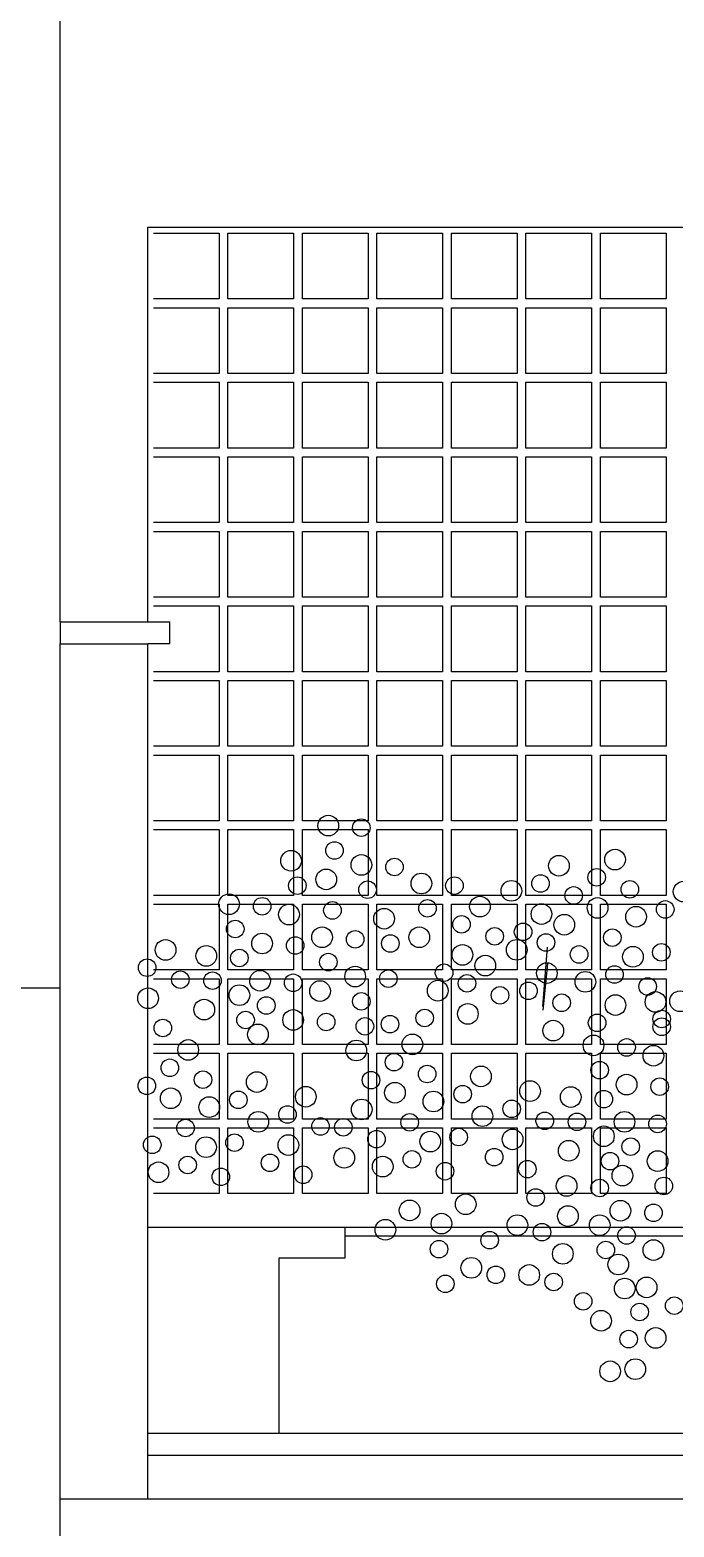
# Model space of a CAD drawing. Header units: millimetres. Extents: x 2200 to 2403, y 2380 to 2511.
# Drawn here: x 2251.293 to 2252.763, y 2467.863 to 2471.277 of the extents above; entities that cross this region are included whole.
import ezdxf

# ---------------------------------------------------------------- set-up
doc = ezdxf.new("R2010")
doc.units = ezdxf.units.MM

msp = doc.modelspace()

# ---------------------------------------------------------------- linework, layer by layer
at = {"color": 4}
for p, q in [((2251.36243, 2469.92723), (2251.36243, 2471.82723)), ((2251.56243, 2470.82723), (2255.23243, 2470.82723)), ((2251.56243, 2469.92723), (2251.56243, 2470.82723)), ((2251.57511, 2470.81372), (2251.72511, 2470.81372)), ((2251.72511, 2470.81372), (2251.72511, 2470.66372)), ((2251.74511, 2470.81372), (2251.89511, 2470.81372)), ((2251.74511, 2470.66372), (2251.74511, 2470.81372)), ((2251.89511, 2470.81372), (2251.89511, 2470.66372)), ((2251.91511, 2470.81372), (2252.06511, 2470.81372)), ((2251.91511, 2470.66372), (2251.91511, 2470.81372)), ((2252.06511, 2470.81372), (2252.06511, 2470.66372)), ((2252.08511, 2470.81372), (2252.23511, 2470.81372)), ((2252.08511, 2470.66372), (2252.08511, 2470.81372)), ((2252.23511, 2470.81372), (2252.23511, 2470.66372)), ((2252.25511, 2470.81372), (2252.40511, 2470.81372)), ((2252.25511, 2470.66372), (2252.25511, 2470.81372)), ((2252.40511, 2470.81372), (2252.40511, 2470.66372)), ((2252.42511, 2470.81372), (2252.57511, 2470.81372)), ((2252.42511, 2470.66372), (2252.42511, 2470.81372)), ((2252.57511, 2470.81372), (2252.57511, 2470.66372)), ((2252.59511, 2470.81372), (2252.74511, 2470.81372)), ((2252.59511, 2470.66372), (2252.59511, 2470.81372)), ((2252.74511, 2470.81372), (2252.74511, 2470.66372)), ((2251.72511, 2470.66372), (2251.57511, 2470.66372)), ((2251.57511, 2470.64372), (2251.72511, 2470.64372)), ((2251.72511, 2470.64372), (2251.72511, 2470.49372)), ((2251.89511, 2470.66372), (2251.74511, 2470.66372)), ((2251.74511, 2470.64372), (2251.89511, 2470.64372)), ((2251.74511, 2470.49372), (2251.74511, 2470.64372)), ((2251.89511, 2470.64372), (2251.89511, 2470.49372)), ((2252.06511, 2470.66372), (2251.91511, 2470.66372)), ((2251.91511, 2470.64372), (2252.06511, 2470.64372)), ((2251.91511, 2470.49372), (2251.91511, 2470.64372)), ((2252.06511, 2470.64372), (2252.06511, 2470.49372)), ((2252.23511, 2470.66372), (2252.08511, 2470.66372)), ((2252.08511, 2470.64372), (2252.23511, 2470.64372)), ((2252.08511, 2470.49372), (2252.08511, 2470.64372)), ((2252.23511, 2470.64372), (2252.23511, 2470.49372)), ((2252.40511, 2470.66372), (2252.25511, 2470.66372)), ((2252.25511, 2470.64372), (2252.40511, 2470.64372)), ((2252.25511, 2470.49372), (2252.25511, 2470.64372)), ((2252.40511, 2470.64372), (2252.40511, 2470.49372)), ((2252.57511, 2470.66372), (2252.42511, 2470.66372)), ((2252.42511, 2470.64372), (2252.57511, 2470.64372)), ((2252.42511, 2470.49372), (2252.42511, 2470.64372)), ((2252.57511, 2470.64372), (2252.57511, 2470.49372)), ((2252.74511, 2470.66372), (2252.59511, 2470.66372)), ((2252.59511, 2470.64372), (2252.74511, 2470.64372)), ((2252.59511, 2470.49372), (2252.59511, 2470.64372)), ((2252.74511, 2470.64372), (2252.74511, 2470.49372)), ((2251.72511, 2470.49372), (2251.57511, 2470.49372)), ((2251.57511, 2470.47372), (2251.72511, 2470.47372)), ((2251.72511, 2470.47372), (2251.72511, 2470.32372)), ((2251.89511, 2470.49372), (2251.74511, 2470.49372)), ((2251.74511, 2470.47372), (2251.89511, 2470.47372)), ((2251.74511, 2470.32372), (2251.74511, 2470.47372)), ((2251.89511, 2470.47372), (2251.89511, 2470.32372)), ((2252.06511, 2470.49372), (2251.91511, 2470.49372)), ((2251.91511, 2470.47372), (2252.06511, 2470.47372)), ((2251.91511, 2470.32372), (2251.91511, 2470.47372)), ((2252.06511, 2470.47372), (2252.06511, 2470.32372)), ((2252.23511, 2470.49372), (2252.08511, 2470.49372)), ((2252.08511, 2470.47372), (2252.23511, 2470.47372)), ((2252.08511, 2470.32372), (2252.08511, 2470.47372)), ((2252.23511, 2470.47372), (2252.23511, 2470.32372)), ((2252.40511, 2470.49372), (2252.25511, 2470.49372)), ((2252.25511, 2470.47372), (2252.40511, 2470.47372)), ((2252.25511, 2470.32372), (2252.25511, 2470.47372)), ((2252.40511, 2470.47372), (2252.40511, 2470.32372)), ((2252.57511, 2470.49372), (2252.42511, 2470.49372)), ((2252.42511, 2470.47372), (2252.57511, 2470.47372)), ((2252.42511, 2470.32372), (2252.42511, 2470.47372)), ((2252.57511, 2470.47372), (2252.57511, 2470.32372)), ((2252.74511, 2470.49372), (2252.59511, 2470.49372)), ((2252.59511, 2470.47372), (2252.74511, 2470.47372)), ((2252.59511, 2470.32372), (2252.59511, 2470.47372)), ((2252.74511, 2470.47372), (2252.74511, 2470.32372)), ((2251.72511, 2470.32372), (2251.57511, 2470.32372)), ((2251.57511, 2470.30372), (2251.72511, 2470.30372)), ((2251.72511, 2470.30372), (2251.72511, 2470.15372)), ((2251.89511, 2470.32372), (2251.74511, 2470.32372)), ((2251.74511, 2470.30372), (2251.89511, 2470.30372)), ((2251.74511, 2470.15372), (2251.74511, 2470.30372)), ((2251.89511, 2470.30372), (2251.89511, 2470.15372)), ((2252.06511, 2470.32372), (2251.91511, 2470.32372)), ((2251.91511, 2470.30372), (2252.06511, 2470.30372)), ((2251.91511, 2470.15372), (2251.91511, 2470.30372)), ((2252.06511, 2470.30372), (2252.06511, 2470.15372)), ((2252.23511, 2470.32372), (2252.08511, 2470.32372)), ((2252.08511, 2470.30372), (2252.23511, 2470.30372)), ((2252.08511, 2470.15372), (2252.08511, 2470.30372)), ((2252.23511, 2470.30372), (2252.23511, 2470.15372)), ((2252.40511, 2470.32372), (2252.25511, 2470.32372)), ((2252.25511, 2470.30372), (2252.40511, 2470.30372)), ((2252.25511, 2470.15372), (2252.25511, 2470.30372)), ((2252.40511, 2470.30372), (2252.40511, 2470.15372)), ((2252.57511, 2470.32372), (2252.42511, 2470.32372)), ((2252.42511, 2470.30372), (2252.57511, 2470.30372)), ((2252.42511, 2470.15372), (2252.42511, 2470.30372)), ((2252.57511, 2470.30372), (2252.57511, 2470.15372)), ((2252.74511, 2470.32372), (2252.59511, 2470.32372)), ((2252.59511, 2470.30372), (2252.74511, 2470.30372)), ((2252.59511, 2470.15372), (2252.59511, 2470.30372)), ((2252.74511, 2470.30372), (2252.74511, 2470.15372)), ((2251.72511, 2470.15372), (2251.57511, 2470.15372)), ((2251.57511, 2470.13372), (2251.72511, 2470.13372)), ((2251.72511, 2470.13372), (2251.72511, 2469.98372)), ((2251.89511, 2470.15372), (2251.74511, 2470.15372)), ((2251.74511, 2470.13372), (2251.89511, 2470.13372)), ((2251.74511, 2469.98372), (2251.74511, 2470.13372)), ((2251.89511, 2470.13372), (2251.89511, 2469.98372)), ((2252.06511, 2470.15372), (2251.91511, 2470.15372)), ((2251.91511, 2470.13372), (2252.06511, 2470.13372)), ((2251.91511, 2469.98372), (2251.91511, 2470.13372)), ((2252.06511, 2470.13372), (2252.06511, 2469.98372)), ((2252.23511, 2470.15372), (2252.08511, 2470.15372)), ((2252.08511, 2470.13372), (2252.23511, 2470.13372)), ((2252.08511, 2469.98372), (2252.08511, 2470.13372)), ((2252.23511, 2470.13372), (2252.23511, 2469.98372)), ((2252.40511, 2470.15372), (2252.25511, 2470.15372)), ((2252.25511, 2470.13372), (2252.40511, 2470.13372)), ((2252.25511, 2469.98372), (2252.25511, 2470.13372)), ((2252.40511, 2470.13372), (2252.40511, 2469.98372)), ((2252.57511, 2470.15372), (2252.42511, 2470.15372)), ((2252.42511, 2470.13372), (2252.57511, 2470.13372)), ((2252.42511, 2469.98372), (2252.42511, 2470.13372)), ((2252.57511, 2470.13372), (2252.57511, 2469.98372)), ((2252.74511, 2470.15372), (2252.59511, 2470.15372)), ((2252.59511, 2470.13372), (2252.74511, 2470.13372)), ((2252.59511, 2469.98372), (2252.59511, 2470.13372)), ((2252.74511, 2470.13372), (2252.74511, 2469.98372)), ((2251.72511, 2469.98372), (2251.57511, 2469.98372)), ((2251.57511, 2469.96372), (2251.72511, 2469.96372)), ((2251.72511, 2469.96372), (2251.72511, 2469.81372)), ((2251.89511, 2469.98372), (2251.74511, 2469.98372)), ((2251.74511, 2469.96372), (2251.89511, 2469.96372)), ((2251.74511, 2469.81372), (2251.74511, 2469.96372)), ((2251.89511, 2469.96372), (2251.89511, 2469.81372)), ((2252.06511, 2469.98372), (2251.91511, 2469.98372)), ((2251.91511, 2469.96372), (2252.06511, 2469.96372)), ((2251.91511, 2469.81372), (2251.91511, 2469.96372)), ((2252.06511, 2469.96372), (2252.06511, 2469.81372)), ((2252.23511, 2469.98372), (2252.08511, 2469.98372)), ((2252.08511, 2469.96372), (2252.23511, 2469.96372)), ((2252.08511, 2469.81372), (2252.08511, 2469.96372)), ((2252.23511, 2469.96372), (2252.23511, 2469.81372)), ((2252.40511, 2469.98372), (2252.25511, 2469.98372)), ((2252.25511, 2469.96372), (2252.40511, 2469.96372)), ((2252.25511, 2469.81372), (2252.25511, 2469.96372)), ((2252.40511, 2469.96372), (2252.40511, 2469.81372)), ((2252.57511, 2469.98372), (2252.42511, 2469.98372)), ((2252.42511, 2469.96372), (2252.57511, 2469.96372)), ((2252.42511, 2469.81372), (2252.42511, 2469.96372)), ((2252.57511, 2469.96372), (2252.57511, 2469.81372)), ((2252.74511, 2469.98372), (2252.59511, 2469.98372)), ((2252.59511, 2469.96372), (2252.74511, 2469.96372)), ((2252.59511, 2469.81372), (2252.59511, 2469.96372)), ((2252.74511, 2469.96372), (2252.74511, 2469.81372)), ((2251.36243, 2469.92723), (2251.61243, 2469.92723)), ((2251.36243, 2469.92723), (2251.36243, 2469.87723)), ((2251.61243, 2469.87723), (2251.61243, 2469.92723)), ((2251.61243, 2469.87723), (2251.56243, 2469.87723)), ((2251.72511, 2469.81372), (2251.57511, 2469.81372)), ((2251.57511, 2469.79372), (2251.72511, 2469.79372)), ((2251.72511, 2469.79372), (2251.72511, 2469.64372)), ((2251.89511, 2469.81372), (2251.74511, 2469.81372)), ((2251.74511, 2469.64372), (2251.74511, 2469.79372)), ((2251.74511, 2469.79372), (2251.89511, 2469.79372)), ((2251.89511, 2469.79372), (2251.89511, 2469.64372)), ((2252.06511, 2469.81372), (2251.91511, 2469.81372)), ((2251.91511, 2469.64372), (2251.91511, 2469.79372)), ((2251.91511, 2469.79372), (2252.06511, 2469.79372)), ((2252.06511, 2469.79372), (2252.06511, 2469.64372)), ((2252.23511, 2469.81372), (2252.08511, 2469.81372)), ((2252.08511, 2469.64372), (2252.08511, 2469.79372)), ((2252.08511, 2469.79372), (2252.23511, 2469.79372)), ((2252.23511, 2469.79372), (2252.23511, 2469.64372)), ((2252.40511, 2469.81372), (2252.25511, 2469.81372)), ((2252.25511, 2469.64372), (2252.25511, 2469.79372)), ((2252.25511, 2469.79372), (2252.40511, 2469.79372)), ((2252.40511, 2469.79372), (2252.40511, 2469.64372)), ((2252.57511, 2469.81372), (2252.42511, 2469.81372)), ((2252.42511, 2469.64372), (2252.42511, 2469.79372)), ((2252.42511, 2469.79372), (2252.57511, 2469.79372)), ((2252.57511, 2469.79372), (2252.57511, 2469.64372)), ((2252.74511, 2469.81372), (2252.59511, 2469.81372)), ((2252.59511, 2469.64372), (2252.59511, 2469.79372)), ((2252.59511, 2469.79372), (2252.74511, 2469.79372)), ((2252.74511, 2469.79372), (2252.74511, 2469.64372)), ((2251.72511, 2469.64372), (2251.57511, 2469.64372)), ((2251.57511, 2469.62372), (2251.72511, 2469.62372)), ((2251.72511, 2469.62372), (2251.72511, 2469.47372)), ((2251.89511, 2469.64372), (2251.74511, 2469.64372)), ((2251.74511, 2469.47372), (2251.74511, 2469.62372)), ((2251.74511, 2469.62372), (2251.89511, 2469.62372)), ((2251.89511, 2469.62372), (2251.89511, 2469.47372)), ((2252.06511, 2469.64372), (2251.91511, 2469.64372)), ((2251.91511, 2469.47372), (2251.91511, 2469.62372)), ((2251.91511, 2469.62372), (2252.06511, 2469.62372)), ((2252.06511, 2469.62372), (2252.06511, 2469.47372)), ((2252.23511, 2469.64372), (2252.08511, 2469.64372)), ((2252.08511, 2469.47372), (2252.08511, 2469.62372)), ((2252.08511, 2469.62372), (2252.23511, 2469.62372)), ((2252.23511, 2469.62372), (2252.23511, 2469.47372)), ((2252.40511, 2469.64372), (2252.25511, 2469.64372)), ((2252.25511, 2469.47372), (2252.25511, 2469.62372)), ((2252.25511, 2469.62372), (2252.40511, 2469.62372)), ((2252.40511, 2469.62372), (2252.40511, 2469.47372)), ((2252.57511, 2469.64372), (2252.42511, 2469.64372)), ((2252.42511, 2469.47372), (2252.42511, 2469.62372)), ((2252.42511, 2469.62372), (2252.57511, 2469.62372)), ((2252.57511, 2469.62372), (2252.57511, 2469.47372)), ((2252.74511, 2469.64372), (2252.59511, 2469.64372)), ((2252.59511, 2469.47372), (2252.59511, 2469.62372)), ((2252.59511, 2469.62372), (2252.74511, 2469.62372)), ((2252.74511, 2469.62372), (2252.74511, 2469.47372)), ((2251.72511, 2469.47372), (2251.57511, 2469.47372)), ((2251.57511, 2469.45372), (2251.72511, 2469.45372)), ((2251.72511, 2469.45372), (2251.72511, 2469.30372)), ((2251.89511, 2469.47372), (2251.74511, 2469.47372)), ((2251.74511, 2469.45372), (2251.89511, 2469.45372)), ((2251.74511, 2469.30372), (2251.74511, 2469.45372)), ((2251.89511, 2469.45372), (2251.89511, 2469.30372)), ((2252.06511, 2469.47372), (2251.91511, 2469.47372)), ((2251.91511, 2469.45372), (2252.06511, 2469.45372)), ((2251.91511, 2469.30372), (2251.91511, 2469.45372)), ((2252.06511, 2469.45372), (2252.06511, 2469.30372)), ((2252.23511, 2469.47372), (2252.08511, 2469.47372)), ((2252.08511, 2469.45372), (2252.23511, 2469.45372)), ((2252.08511, 2469.30372), (2252.08511, 2469.45372)), ((2252.23511, 2469.45372), (2252.23511, 2469.30372)), ((2252.40511, 2469.47372), (2252.25511, 2469.47372)), ((2252.25511, 2469.45372), (2252.40511, 2469.45372)), ((2252.25511, 2469.30372), (2252.25511, 2469.45372)), ((2252.40511, 2469.45372), (2252.40511, 2469.30372)), ((2252.57511, 2469.47372), (2252.42511, 2469.47372)), ((2252.42511, 2469.45372), (2252.57511, 2469.45372)), ((2252.42511, 2469.30372), (2252.42511, 2469.45372)), ((2252.57511, 2469.45372), (2252.57511, 2469.30372)), ((2252.74511, 2469.47372), (2252.59511, 2469.47372)), ((2252.59511, 2469.45372), (2252.74511, 2469.45372)), ((2252.59511, 2469.30372), (2252.59511, 2469.45372)), ((2252.74511, 2469.45372), (2252.74511, 2469.30372)), ((2251.72511, 2469.30372), (2251.57511, 2469.30372)), ((2251.57511, 2469.28372), (2251.72511, 2469.28372)), ((2251.72511, 2469.28372), (2251.72511, 2469.13372)), ((2251.89511, 2469.30372), (2251.74511, 2469.30372)), ((2251.74511, 2469.28372), (2251.89511, 2469.28372)), ((2251.74511, 2469.13372), (2251.74511, 2469.28372)), ((2251.89511, 2469.28372), (2251.89511, 2469.13372)), ((2252.06511, 2469.30372), (2251.91511, 2469.30372)), ((2251.91511, 2469.28372), (2252.06511, 2469.28372)), ((2251.91511, 2469.13372), (2251.91511, 2469.28372)), ((2252.06511, 2469.28372), (2252.06511, 2469.13372)), ((2252.23511, 2469.30372), (2252.08511, 2469.30372)), ((2252.08511, 2469.28372), (2252.23511, 2469.28372)), ((2252.08511, 2469.13372), (2252.08511, 2469.28372)), ((2252.23511, 2469.28372), (2252.23511, 2469.13372)), ((2252.40511, 2469.30372), (2252.25511, 2469.30372)), ((2252.25511, 2469.28372), (2252.40511, 2469.28372)), ((2252.25511, 2469.13372), (2252.25511, 2469.28372)), ((2252.40511, 2469.28372), (2252.40511, 2469.13372)), ((2252.57511, 2469.30372), (2252.42511, 2469.30372)), ((2252.42511, 2469.28372), (2252.57511, 2469.28372)), ((2252.42511, 2469.13372), (2252.42511, 2469.28372)), ((2252.57511, 2469.28372), (2252.57511, 2469.13372)), ((2252.74511, 2469.30372), (2252.59511, 2469.30372)), ((2252.59511, 2469.28372), (2252.74511, 2469.28372)), ((2252.59511, 2469.13372), (2252.59511, 2469.28372)), ((2252.74511, 2469.28372), (2252.74511, 2469.13372)), ((2252.4735, 2469.18592), (2252.46334, 2469.05068)), ((2252.46422, 2469.04195), (2252.47513, 2469.14729)), ((2251.72511, 2469.13372), (2251.57511, 2469.13372)), ((2251.57511, 2469.11372), (2251.72511, 2469.11372)), ((2251.72511, 2469.11372), (2251.72511, 2468.96372)), ((2251.89511, 2469.13372), (2251.74511, 2469.13372)), ((2251.74511, 2468.96372), (2251.74511, 2469.11372)), ((2251.74511, 2469.11372), (2251.89511, 2469.11372)), ((2251.89511, 2469.11372), (2251.89511, 2468.96372)), ((2252.06511, 2469.13372), (2251.91511, 2469.13372)), ((2251.91511, 2468.96372), (2251.91511, 2469.11372)), ((2251.91511, 2469.11372), (2252.06511, 2469.11372)), ((2252.06511, 2469.11372), (2252.06511, 2468.96372)), ((2252.23511, 2469.13372), (2252.08511, 2469.13372)), ((2252.08511, 2468.96372), (2252.08511, 2469.11372)), ((2252.08511, 2469.11372), (2252.23511, 2469.11372)), ((2252.23511, 2469.11372), (2252.23511, 2468.96372)), ((2252.40511, 2469.13372), (2252.25511, 2469.13372)), ((2252.25511, 2468.96372), (2252.25511, 2469.11372)), ((2252.25511, 2469.11372), (2252.40511, 2469.11372)), ((2252.40511, 2469.11372), (2252.40511, 2468.96372)), ((2252.57511, 2469.13372), (2252.42511, 2469.13372)), ((2252.42511, 2468.96372), (2252.42511, 2469.11372)), ((2252.42511, 2469.11372), (2252.57511, 2469.11372)), ((2252.57511, 2469.11372), (2252.57511, 2468.96372)), ((2252.74511, 2469.13372), (2252.59511, 2469.13372)), ((2252.59511, 2468.96372), (2252.59511, 2469.11372)), ((2252.59511, 2469.11372), (2252.74511, 2469.11372)), ((2252.74511, 2469.11372), (2252.74511, 2468.96372)), ((2251.72511, 2468.96372), (2251.57511, 2468.96372)), ((2251.57511, 2468.94372), (2251.72511, 2468.94372)), ((2251.72511, 2468.94372), (2251.72511, 2468.79372)), ((2251.89511, 2468.96372), (2251.74511, 2468.96372)), ((2251.74511, 2468.79372), (2251.74511, 2468.94372)), ((2251.74511, 2468.94372), (2251.89511, 2468.94372)), ((2251.89511, 2468.94372), (2251.89511, 2468.79372)), ((2252.06511, 2468.96372), (2251.91511, 2468.96372)), ((2251.91511, 2468.79372), (2251.91511, 2468.94372)), ((2251.91511, 2468.94372), (2252.06511, 2468.94372)), ((2252.06511, 2468.94372), (2252.06511, 2468.79372)), ((2252.23511, 2468.96372), (2252.08511, 2468.96372)), ((2252.08511, 2468.79372), (2252.08511, 2468.94372)), ((2252.08511, 2468.94372), (2252.23511, 2468.94372)), ((2252.23511, 2468.94372), (2252.23511, 2468.79372)), ((2252.40511, 2468.96372), (2252.25511, 2468.96372)), ((2252.25511, 2468.79372), (2252.25511, 2468.94372)), ((2252.25511, 2468.94372), (2252.40511, 2468.94372)), ((2252.40511, 2468.94372), (2252.40511, 2468.79372)), ((2252.57511, 2468.96372), (2252.42511, 2468.96372)), ((2252.42511, 2468.79372), (2252.42511, 2468.94372)), ((2252.42511, 2468.94372), (2252.57511, 2468.94372)), ((2252.57511, 2468.94372), (2252.57511, 2468.79372)), ((2252.74511, 2468.96372), (2252.59511, 2468.96372)), ((2252.59511, 2468.79372), (2252.59511, 2468.94372)), ((2252.59511, 2468.94372), (2252.74511, 2468.94372)), ((2252.74511, 2468.94372), (2252.74511, 2468.79372)), ((2251.72511, 2468.79372), (2251.57511, 2468.79372)), ((2251.57511, 2468.77372), (2251.72511, 2468.77372)), ((2251.72511, 2468.77372), (2251.72511, 2468.62372)), ((2251.89511, 2468.79372), (2251.74511, 2468.79372)), ((2251.74511, 2468.62372), (2251.74511, 2468.77372)), ((2251.74511, 2468.77372), (2251.89511, 2468.77372)), ((2251.89511, 2468.77372), (2251.89511, 2468.62372)), ((2252.06511, 2468.79372), (2251.91511, 2468.79372)), ((2251.91511, 2468.62372), (2251.91511, 2468.77372)), ((2251.91511, 2468.77372), (2252.06511, 2468.77372)), ((2252.06511, 2468.77372), (2252.06511, 2468.62372)), ((2252.23511, 2468.79372), (2252.08511, 2468.79372)), ((2252.08511, 2468.62372), (2252.08511, 2468.77372)), ((2252.08511, 2468.77372), (2252.23511, 2468.77372)), ((2252.23511, 2468.77372), (2252.23511, 2468.62372)), ((2252.40511, 2468.79372), (2252.25511, 2468.79372)), ((2252.25511, 2468.62372), (2252.25511, 2468.77372)), ((2252.25511, 2468.77372), (2252.40511, 2468.77372)), ((2252.40511, 2468.77372), (2252.40511, 2468.62372)), ((2252.57511, 2468.79372), (2252.42511, 2468.79372)), ((2252.42511, 2468.62372), (2252.42511, 2468.77372)), ((2252.42511, 2468.77372), (2252.57511, 2468.77372)), ((2252.57511, 2468.77372), (2252.57511, 2468.62372)), ((2252.74511, 2468.79372), (2252.59511, 2468.79372)), ((2252.59511, 2468.62372), (2252.59511, 2468.77372)), ((2252.59511, 2468.77372), (2252.74511, 2468.77372)), ((2252.74511, 2468.77372), (2252.74511, 2468.62372)), ((2251.72511, 2468.62372), (2251.57511, 2468.62372)), ((2251.89511, 2468.62372), (2251.74511, 2468.62372)), ((2252.06511, 2468.62372), (2251.91511, 2468.62372)), ((2252.23511, 2468.62372), (2252.08511, 2468.62372)), ((2252.40511, 2468.62372), (2252.25511, 2468.62372)), ((2252.57511, 2468.62372), (2252.42511, 2468.62372)), ((2252.74511, 2468.62372), (2252.59511, 2468.62372)), ((2252.01243, 2468.54723), (2255.23243, 2468.54723)), ((2251.56243, 2468.07723), (2265.37243, 2468.07723)), ((2251.56243, 2468.02723), (2255.23243, 2468.02723))]:
    msp.add_line(p, q, dxfattribs=at)
at = {"color": 3}
for p, q in [((2251.36243, 2469.87723), (2251.56243, 2469.87723)), ((2251.36243, 2467.92723), (2251.36243, 2469.87723)), ((2251.56243, 2467.92723), (2251.56243, 2469.87723))]:
    msp.add_line(p, q, dxfattribs=at)
for p, q in [((2251.36243, 2469.09231), (2249.66404, 2469.09231)), ((2251.36243, 2467.92723), (2269.49243, 2467.92723))]:
    msp.add_line(p, q)
at = {"color": 2}
for p, q in [((2251.56243, 2468.54723), (2252.01243, 2468.54723)), ((2252.01243, 2468.47723), (2252.01243, 2468.54723)), ((2251.86243, 2468.07723), (2251.86243, 2468.47723)), ((2251.86243, 2468.47723), (2252.01243, 2468.47723))]:
    msp.add_line(p, q, dxfattribs=at)
at = {"color": 1}
msp.add_line((2252.01243, 2468.52723), (2255.23243, 2468.52723), dxfattribs=at)
at = {"color": 7}
msp.add_line((2251.36243, 2461.72723), (2251.36243, 2467.92723), dxfattribs=at)
at = {"color": 4}
for centre, radius in [((2251.97418, 2469.46273), 0.02358), ((2252.04968, 2469.45802), 0.02001), ((2251.98834, 2469.40616), 0.02001), ((2251.88925, 2469.38258), 0.02358), ((2252.04968, 2469.37316), 0.02358), ((2252.12517, 2469.36844), 0.02001), ((2252.50042, 2469.37132), 0.02358), ((2252.62844, 2469.3853), 0.02358), ((2251.96946, 2469.34015), 0.02358), ((2252.18651, 2469.33073), 0.02358), ((2252.4585, 2469.33077), 0.02001), ((2252.58652, 2469.34475), 0.02001), ((2251.90341, 2469.32601), 0.02001), ((2252.06383, 2469.31658), 0.02001), ((2252.262, 2469.32601), 0.02001), ((2252.3919, 2469.31411), 0.02358), ((2252.53408, 2469.30358), 0.02001), ((2252.6621, 2469.31756), 0.02001), ((2252.78495, 2469.31221), 0.02358), ((2251.7477, 2469.28358), 0.02358), ((2251.82319, 2469.27887), 0.02001), ((2251.88453, 2469.26001), 0.02358), ((2251.98362, 2469.26944), 0.02001), ((2252.20066, 2469.27415), 0.02001), ((2252.32014, 2469.27813), 0.02358), ((2252.46059, 2469.26115), 0.02358), ((2252.58861, 2469.27513), 0.02358), ((2252.67644, 2469.25501), 0.02358), ((2252.74304, 2469.27167), 0.02001), ((2251.76185, 2469.22701), 0.02001), ((2252.10158, 2469.25058), 0.02358), ((2252.27822, 2469.23758), 0.02001), ((2252.51276, 2469.23679), 0.02358), ((2251.82319, 2469.19401), 0.02358), ((2251.96003, 2469.20815), 0.02358), ((2252.03552, 2469.20344), 0.02001), ((2252.11573, 2469.19401), 0.02001), ((2252.18179, 2469.20815), 0.02358), ((2252.3538, 2469.21039), 0.02001), ((2252.41867, 2469.2206), 0.02001), ((2252.47084, 2469.19624), 0.02001), ((2252.62228, 2469.20739), 0.02001), ((2251.60286, 2469.17928), 0.02358), ((2251.6958, 2469.16572), 0.02358), ((2251.77129, 2469.161), 0.02001), ((2251.89869, 2469.18929), 0.02001), ((2252.28031, 2469.16796), 0.02358), ((2252.40425, 2469.17958), 0.02358), ((2252.54643, 2469.16905), 0.02001), ((2252.66928, 2469.1637), 0.02358), ((2252.73415, 2469.17391), 0.02001), ((2251.56094, 2469.13873), 0.02001), ((2251.97418, 2469.15158), 0.02001), ((2252.03552, 2469.11857), 0.02358), ((2252.23839, 2469.12741), 0.02001), ((2252.33248, 2469.1436), 0.02358), ((2252.47293, 2469.12662), 0.02358), ((2252.62736, 2469.12316), 0.02001), ((2251.63652, 2469.11154), 0.02001), ((2251.70995, 2469.10915), 0.02001), ((2251.81847, 2469.10915), 0.02358), ((2251.89397, 2469.10443), 0.02001), ((2251.95531, 2469.08557), 0.02358), ((2252.11102, 2469.11386), 0.02001), ((2252.22397, 2469.0864), 0.02358), ((2252.29056, 2469.10305), 0.02001), ((2252.56076, 2469.1065), 0.02358), ((2252.70294, 2469.09596), 0.02001), ((2251.56303, 2469.06911), 0.02358), ((2251.77129, 2469.07614), 0.02358), ((2252.04968, 2469.062), 0.02001), ((2252.36614, 2469.07586), 0.02001), ((2252.43102, 2469.08607), 0.02001), ((2252.5066, 2469.05888), 0.02001), ((2252.62945, 2469.05353), 0.02358), ((2252.72085, 2469.0607), 0.02358), ((2252.7768, 2469.06233), 0.02358), ((2251.69108, 2469.04314), 0.02358), ((2251.78545, 2469.01957), 0.02001), ((2251.83263, 2469.05257), 0.02001), ((2251.89397, 2469.01957), 0.02358), ((2252.19417, 2469.02419), 0.02001), ((2252.29265, 2469.03343), 0.02358), ((2252.73488, 2469.02178), 0.02001), ((2251.59669, 2469.00137), 0.02001), ((2251.81376, 2468.98657), 0.02358), ((2251.96946, 2469.01486), 0.02001), ((2252.05775, 2469.00496), 0.02001), ((2252.11511, 2469.00995), 0.02001), ((2252.48744, 2468.99524), 0.02358), ((2252.58753, 2469.01299), 0.02001), ((2252.735, 2469.00413), 0.02001), ((2251.6545, 2468.95113), 0.02358), ((2252.03804, 2468.94998), 0.02358), ((2252.16607, 2468.96396), 0.02358), ((2252.5793, 2468.9617), 0.02358), ((2252.65479, 2468.95698), 0.02001), ((2252.12415, 2468.92342), 0.02001), ((2252.71613, 2468.93813), 0.02358), ((2251.61258, 2468.91058), 0.02001), ((2251.68816, 2468.88339), 0.02001), ((2252.19973, 2468.89622), 0.02001), ((2252.32258, 2468.89088), 0.02358), ((2252.59345, 2468.90512), 0.02001), ((2251.56014, 2468.86941), 0.02001), ((2251.81101, 2468.87804), 0.02358), ((2252.07171, 2468.88224), 0.02001), ((2252.12624, 2468.85379), 0.02358), ((2252.28066, 2468.85033), 0.02001), ((2252.43446, 2468.8574), 0.02358), ((2252.65479, 2468.87212), 0.02358), ((2252.73029, 2468.86741), 0.02001), ((2251.61467, 2468.84096), 0.02358), ((2251.7025, 2468.82084), 0.02358), ((2251.76909, 2468.8375), 0.02001), ((2251.92289, 2468.84457), 0.02358), ((2252.05039, 2468.81545), 0.02358), ((2252.21407, 2468.83367), 0.02358), ((2252.39254, 2468.81685), 0.02001), ((2252.5274, 2468.84384), 0.02358), ((2252.60289, 2468.83912), 0.02001), ((2251.81437, 2468.78736), 0.02358), ((2251.88097, 2468.80402), 0.02001), ((2252.1599, 2468.78606), 0.02001), ((2252.32594, 2468.80019), 0.02358), ((2252.46812, 2468.78966), 0.02001), ((2252.54155, 2468.78726), 0.02001), ((2252.65007, 2468.78726), 0.02358), ((2252.72557, 2468.78255), 0.02001), ((2251.64833, 2468.77323), 0.02001), ((2251.95655, 2468.77683), 0.02001), ((2252.00847, 2468.7749), 0.02001), ((2252.08405, 2468.74771), 0.02001), ((2252.2069, 2468.74236), 0.02358), ((2252.27178, 2468.75258), 0.02001), ((2252.39463, 2468.74723), 0.02358), ((2252.60289, 2468.75426), 0.02358), ((2251.57248, 2468.73488), 0.02001), ((2251.69533, 2468.72953), 0.02358), ((2251.76021, 2468.73975), 0.02001), ((2251.88306, 2468.7344), 0.02358), ((2252.52268, 2468.72126), 0.02358), ((2252.66423, 2468.73069), 0.02001), ((2251.65342, 2468.68899), 0.02001), ((2251.84114, 2468.69385), 0.02001), ((2252.01056, 2468.70528), 0.02358), ((2252.09839, 2468.68516), 0.02358), ((2252.16499, 2468.70182), 0.02001), ((2252.35271, 2468.70668), 0.02001), ((2252.42829, 2468.67949), 0.02001), ((2252.61704, 2468.69769), 0.02001), ((2252.72557, 2468.69769), 0.02358), ((2251.58682, 2468.67233), 0.02358), ((2251.729, 2468.6618), 0.02001), ((2251.91672, 2468.66666), 0.02001), ((2252.24057, 2468.67463), 0.02001), ((2252.51796, 2468.64111), 0.02358), ((2252.64535, 2468.66469), 0.02358), ((2252.44742, 2468.61471), 0.02001), ((2252.59345, 2468.6364), 0.02001), ((2252.73972, 2468.64111), 0.02001), ((2252.1597, 2468.58532), 0.02358), ((2252.28772, 2468.5993), 0.02358), ((2252.52091, 2468.57228), 0.02358), ((2252.64064, 2468.58454), 0.02358), ((2252.71613, 2468.57983), 0.02001), ((2252.1044, 2468.54111), 0.02358), ((2252.23242, 2468.5551), 0.02358), ((2252.40559, 2468.55169), 0.02358), ((2252.59345, 2468.55154), 0.02358), ((2252.34226, 2468.51743), 0.02001), ((2252.46166, 2468.53566), 0.02001), ((2252.65479, 2468.52797), 0.02001), ((2252.22694, 2468.49683), 0.02001), ((2252.50939, 2468.48631), 0.02358), ((2252.60761, 2468.49497), 0.02001), ((2252.71613, 2468.49497), 0.02358), ((2252.30043, 2468.4544), 0.02358), ((2252.43254, 2468.43806), 0.02358), ((2252.63592, 2468.46196), 0.02358), ((2252.24118, 2468.41778), 0.02001), ((2252.3565, 2468.43838), 0.02001), ((2252.48861, 2468.42204), 0.02001), ((2252.65057, 2468.40716), 0.02358), ((2252.70056, 2468.4098), 0.02358), ((2252.55566, 2468.37788), 0.02001), ((2252.59668, 2468.33368), 0.02358), ((2252.68453, 2468.35372), 0.02001), ((2252.76358, 2468.36797), 0.02001), ((2252.6597, 2468.29185), 0.02001), ((2252.72115, 2468.29447), 0.02358), ((2252.61727, 2468.21835), 0.02358), ((2252.67464, 2468.22334), 0.02358)]:
    msp.add_circle(centre, radius, dxfattribs=at)

doc.saveas('drawing.dxf')
